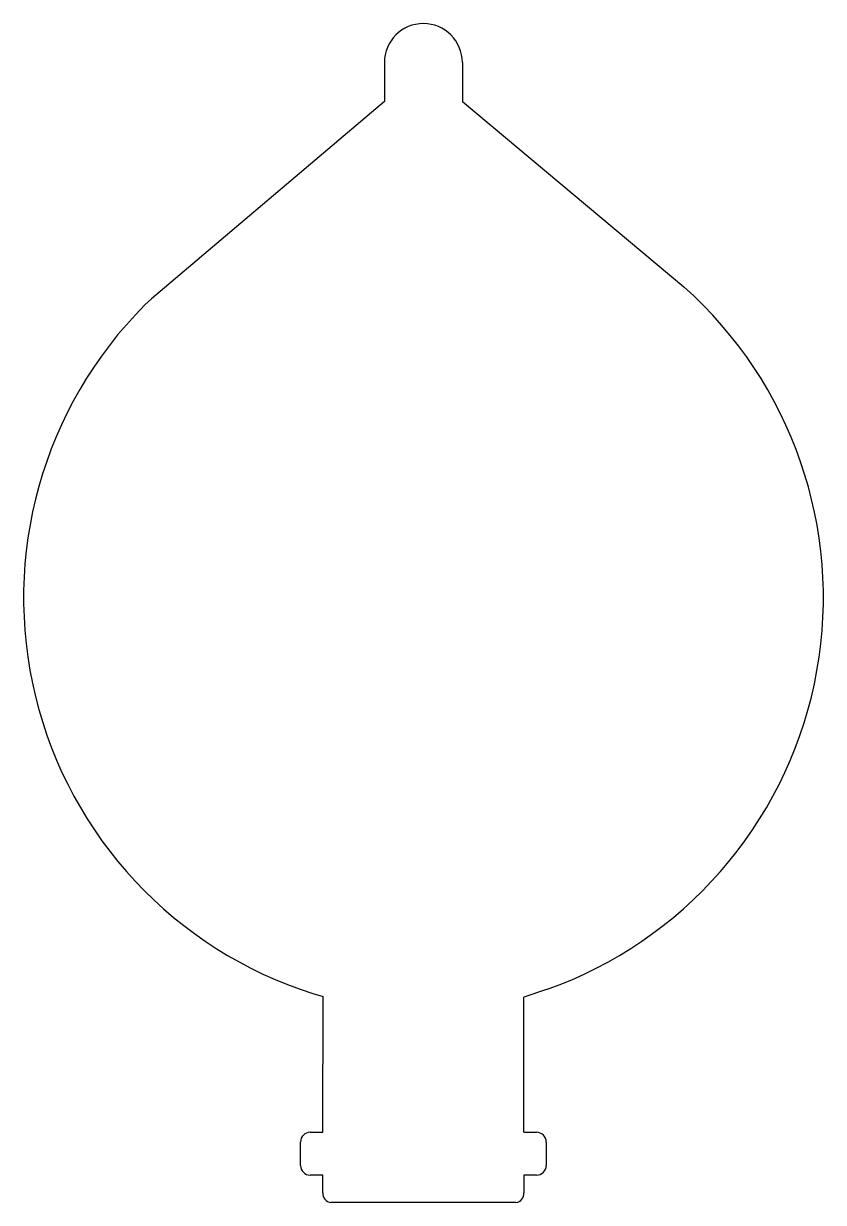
# Model space of a CAD drawing. Extents: x 0.17 to 2.23, y 14.78 to 17.8.
import ezdxf

# ---------------------------------------------------------------- set-up
doc = ezdxf.new("R2010")
doc.units = 0
doc.layers.add('203', color=3, linetype='CONTINUOUS')

msp = doc.modelspace()

# ---------------------------------------------------------------- linework, layer by layer
at = {"layer": '203'}
for p, q in [((1.1, 17.7), (1.1, 17.6)), ((1.3, 17.7), (1.3, 17.6)), ((1.1, 17.6), (0.5028, 17.0938)), ((1.3, 17.6), (1.8683, 17.1242)), ((1.8683, 17.1242), (1.8933, 17.1012)), ((0.5028, 17.0938), (0.4856, 17.078)), ((0.9168, 15.3108), (0.9429, 15.3036)), ((1.5161, 15.3213), (1.4577, 15.3014)), ((0.9425, 14.955), (0.9429, 15.3036)), ((1.4575, 14.955), (1.4577, 15.3014)), ((0.91, 14.955), (0.9425, 14.955)), ((1.4575, 14.955), (1.49, 14.955)), ((0.885, 14.87), (0.885, 14.93)), ((1.515, 14.93), (1.515, 14.87)), ((0.9425, 14.845), (0.91, 14.845)), ((0.9425, 14.8), (0.9425, 14.845)), ((1.49, 14.845), (1.4575, 14.845)), ((1.4575, 14.845), (1.4575, 14.8)), ((1.4375, 14.775), (0.9625, 14.775))]:
    msp.add_line(p, q, dxfattribs=at)
for centre, radius, start, end in [((1.2, 17.7), 0.1, 90, 180), ((1.2, 17.7), 0.1, 0, 90), ((1.15855, 16.326991), 1.06736, 289.57166, 46.497908), ((1.240022, 16.325873), 1.065292, 135.0873, 252.337374), ((0.91, 14.93), 0.025, 90, 180), ((1.49, 14.93), 0.025, 0, 90), ((0.91, 14.87), 0.025, 180, 270), ((1.49, 14.87), 0.025, 270, 0), ((0.965, 14.7975), 0.022638, 173.659808, 263.659808), ((1.435, 14.7975), 0.022638, 276.340192, 6.340192)]:
    msp.add_arc(centre, radius, start, end, dxfattribs=at)

doc.saveas('drawing.dxf')
